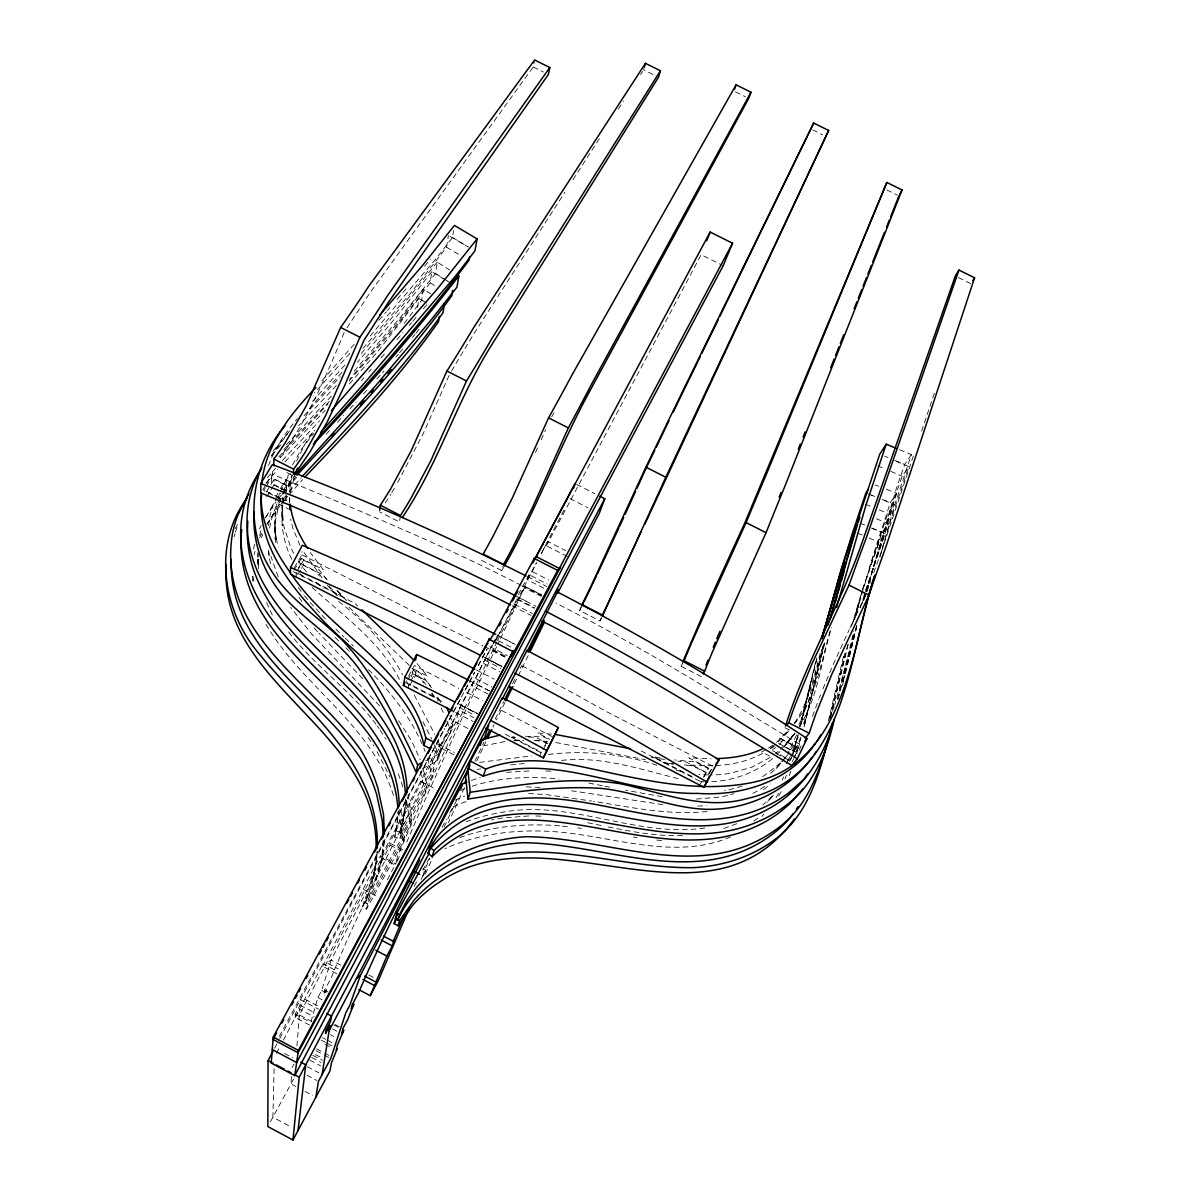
<?xml version="1.0" encoding="UTF-8"?>
<svg xmlns="http://www.w3.org/2000/svg" width="1200" height="1200" viewBox="0 0 1200 1200"><rect width="100%" height="100%" fill="white"/><g stroke="black" fill="none" stroke-linecap="round" stroke-linejoin="round"><path stroke-width="0.75" stroke-dasharray="5 3.75" d="M289.485 501.795L289.62 497.46M289.95 492.765L290.1 487.05L271.65 477.585L271.62 483.36L284.955 490.2M266.61 483.51L272.355 474.18L272.385 469.38M275.46 542.355A115.11 105.51 9.4 0 1 274.785 531.825L275.37 512.235L276.69 504.09M271.23 489.435L273.975 484.95L274.02 479.43L286.62 485.445L286.485 491.37M258.375 568.74L258.105 560.325M383.19 840.255L381.855 857.415M285.915 499.89L285.99 496.71M309.57 1025.085L295.2 1017.48L295.26 1014.195L300.045 1005.12L300.465 999.645L318.42 1009.155M274.11 1068.735L272.91 1117.215L291.72 1127.265M296.07 577.56L296.25 572.505M377.145 851.325C376.035 870.63 371.01 889.74 362.49 907.095L366.54 909.09L403.44 841.41L404.895 835.41L400.425 808.05M298.365 568.035L301.005 563.625L301.23 558.3L323.22 569.61L310.275 552.54M294.24 567.615L301.92 554.79L302.055 551.61M301.575 568.35L303.405 565.29L303.63 560.175L316.32 566.7L326.325 578.715M285.93 499.695L286.17 494.355M275.37 512.235L274.875 522.54A116.325 106.44 9.5 0 0 278.19 547.005M274.8 531.825L275.28 521.625L278.985 504.39M291.72 559.215A110.715 101.22 9.6 0 1 290.175 555.93C282.84 539.94 280.77 522.15 282.27 504.75L282.15 519.12L282.69 497.16M405.675 798.885L403.005 821.22L399.735 832.845L400.89 833.235L432.195 775.935L434.025 769.035L430.41 754.605M406.5 803.37L399.735 832.845L404.835 811.515L402.9 821.685L404.52 814.755L406.86 797.775M282.525 506.88L282.165 525.675M291.495 1076.565L290.94 1083.9L295.62 1086.39M296.97 1045.995L299.745 1009.23L314.085 1016.82M286.29 488.37L286.62 485.445M454.005 754.83L439.23 747.18L439.455 744.735L454.32 752.445M399.315 809.31L394.755 837.21L399.945 838.485L425.31 792.045L427.05 785.37L422.925 767.745M289.53 501.3L289.845 498.165M336.72 973.71L322.68 966.3L322.98 963.765L337.11 971.22M417.615 307.44L418.83 298.575L426.465 303.06M269.52 528.12L272.445 515.22L277.095 504M489.3 690.87L472.86 682.395L459.78 707.625L455.805 722.19A708.87 35.1 -62.6 0 0 417.18 797.1A406.785 23.16 -62.6 0 0 387.15 856.365A204.33 12.75 -62.4 0 0 353.175 926.715A318.285 19.2 -62.6 0 0 330.975 978.42L324.555 990.195L323.955 994.455L326.61 989.595A461.865 27.045 -62.8 0 0 324.54 995.13M409.785 316.17L421.725 300.045L423.255 289.215L430.905 293.82M268.59 525.675L270.03 515.505L273.795 502.53M290.1 487.05L292.14 475.23M253.545 549.15L254.895 542.565M349.14 381.06L394.05 329.025L430.185 282.84L431.82 271.65L445.8 280.14M354.21 371.055L400.59 317.1L435.54 273.525L437.235 262.125L449.625 269.97M400.455 515.52L399.48 521.985L379.485 511.755M362.85 348.465L410.115 293.775L446.58 247.275L448.425 235.44M370.14 336.06L436.86 257.685L452.49 237.48L453.6 230.58M283.26 493.905L288.39 474.465M283.095 503.655L284.22 497.22M394.755 837.21L397.08 824.985L396.84 826.26L397.86 812.01M362.49 907.095L374.955 869.265L372.24 880.185L372.72 878.355A130.29 125.265 -9.8 0 0 377.25 851.55M408.06 794.265L411.975 819.06L410.43 825.27L367.515 903.96L365.28 902.655C369.825 887.16 380.055 873.3 382.155 856.74L379.68 867.225L380.685 863.25M408.285 688.26L409.155 683.82L438.42 698.955L437.355 703.305M347.01 327.78L369.555 293.4L533.235 67.005L534.285 61.755M411.225 676.86L413.88 669.12L427.605 676.2L415.71 662.01M366.54 909.09L368.61 898.5L411.975 819.06M410.07 685.08L415.41 675.54L416.34 671.04L420.645 673.26L431.46 687.66M290.505 491.91L294.54 475.995M837.45 699.465L853.92 630.75M829.905 717.045L844.845 653.355M838.17 699.18L854.265 631.725M800.25 726.63L816.24 659.025M811.2 680.955L800.52 725.565M828.465 720.765L843.495 656.37M400.89 833.235L402.39 826.89L434.025 769.035M399.945 838.485L401.415 832.275L396.18 830.985M830.475 717.6L847.785 644.685M801.405 723.555L816.825 659.31M843.21 681.525L856.23 627.825M396.585 860.505L397.68 855.93A620.535 32.88 -63.1 0 1 429.63 783.6L460.83 715.98L496.86 641.94M824.295 644.37L804.12 726.975M823.11 646.155L804.015 726.705M824.235 643.08L803.88 726.705M848.31 644.16L830.46 717.225M842.415 685.635L844.95 675.225M845.385 673.455L856.59 627.3M816.855 657.855L799.47 726.525C818.34 696.84 821.265 660.6 831.555 627.675M259.68 535.56L261.33 528.87M837.915 698.745L856.875 625.8M824.67 642.96L811.02 698.58L802.965 726.21M254.145 554.64L255.015 551.295M792.84 755.385L798.015 735.6M798.255 748.725L800.91 738.555M283.38 1040.175L306.09 996.42A10.8 0.765 -62 0 1 306.63 995.175A12.03 0.855 -62 0 1 307.56 993.15L322.98 963.765M820.245 653.07C813.915 676.89 808.92 702.06 794.67 722.715M822.75 646.56L808.125 702.33L799.005 724.815M422.415 768.72L436.8 761.22L438.72 754.02L450.825 731.895L452.91 724.305L449.82 715.095M452.91 724.305L441.075 745.905L439.11 753.285L433.095 750.165M854.43 619.755L873.015 555.915L890.355 502.53L896.745 493.32L885.21 488.835M436.8 761.22L439.68 755.97L441.615 748.71L437.88 740.79M798.105 734.61L792.135 755.16M855.765 615.69L860.61 597.81M864.375 598.425L879.3 547.155L896.745 493.32M856.815 625.17L834.72 704.865M830.205 630.645C821.025 662.115 816.39 696.735 794.985 722.94M864.375 598.71L892.335 504.045L902.235 476.25L908.865 466.605L895.62 460.95M880.155 555.855L895.02 504.015L911.385 454.635L899.625 449.76M863.745 600.315L896.265 488.745L904.665 464.505L911.385 454.635M285.12 494.01L292.17 474.93M310.98 1021.965L317.835 997.545L321.72 990.48L331.14 960.09L390.135 845.13L389.58 842.955L459.18 710.055L473.91 717.675M862.065 603.81L865.02 593.325M481.59 560.295L501.795 570.63L503.535 564.48M644.535 66.615L643.605 69.87L653.55 74.79M853.17 622.185L862.215 591.15M278.25 497.895L279.555 493.32M851.535 626.085L861.96 591.09M860.43 607.665L865.125 591.78M488.265 694.17L471.9 685.725L472.86 682.395M879.84 557.385L889.695 523.335L908.865 466.605M471.9 685.725L486.78 655.89A67.395 4.62 -62.7 0 1 488.865 651.975L492.195 645.735M492.315 645L485.49 658.275L500.265 665.895M863.865 599.07L865.92 592.11M866.43 590.37L875.175 560.805L894.18 504.465L881.205 499.14M422.88 875.985L424.635 870.03A621.015 25.41 -63 0 1 429.81 858.54M513.795 643.74L497.37 635.28L496.11 639.48L514.515 604.35L516.57 598.59L534.615 607.83M543.735 588.135L527.43 579.795L529.005 574.665L547.05 583.905M796.755 753.63L797.76 750.36M375.915 880.455L382.29 856.08L384.39 839.475C382.65 861.585 376.8 883.575 365.28 902.655M862.74 589.44L882.105 532.35L888.24 523.68L876.315 518.715M865.545 591.6L888.24 523.68M800.7 738.615L794.295 757.965M790.605 760.02L791.625 756.78M541.2 594.735L525.015 586.44L541.29 594.57M862.515 589.365L879.045 542.34L885.09 533.85L871.65 528.09M865.68 590.025L885.09 533.85M868.995 569.34L887.88 513.465L894.18 504.465M567.345 556.425L546.375 545.73L547.785 541.5L565.62 550.605M881.325 551.955L913.335 456.03M921.63 431.175L934.68 392.085M866.94 591.705L870.825 580.515M800.805 737.19L794.4 752.58M322.68 966.3L365.145 885.405A18.45 1.305 -62.3 0 1 366.165 883.14L366.435 882.54A13.215 0.93 -62.3 0 1 367.71 879.9L380.4 855.87L395.955 864.015M797.505 737.55L790.8 755.025M812.55 716.325L814.92 709.725M268.545 465.66C274.665 448.185 285.42 432.795 297.285 418.74M873.69 572.55L880.725 553.53M261.39 537.81L262.65 534.36M785.085 778.755L786.39 775.245M789.135 775.86L790.86 771.21M815.565 708.015L818.775 699.45M393.84 864.375L380.58 857.43L422.49 777.78A18.24 1.29 -62.5 0 1 424.215 773.985A16.17 1.14 -62.5 0 1 425.58 771.165L439.455 744.735M819.36 697.95L820.56 694.935M601.545 617.745L600.045 620.94L579.705 610.53L582.03 604.65M829.155 719.265L834.195 706.545M495.6 641.19L534.84 566.415A11.37 0.795 -63 0 1 536.055 563.88L536.715 562.545M701.43 676.635L681.045 666.195L682.395 662.91M822.93 688.89L832.485 666.135M279.42 502.875L282.9 494.505M796.605 734.985L787.77 753.6M280.26 491.64L287.985 475.95M344.19 332.475C326.16 375.675 307.98 419.445 280.08 457.41M539.67 756.225L541.365 752.205L511.905 736.965L516.945 736.59M525.48 736.26L543.885 736.935L548.235 739.185L546.495 743.28L542.175 741.045L535.29 740.595M600.045 620.94L601.29 618.045M296.55 461.085L305.235 443.565L314.7 430.125M387.51 879.75L399.285 856.41A507.09 27.54 -63 0 0 397.125 861.465M439.23 747.18L477.735 674.04A23.79 1.665 -62.7 0 1 480.48 668.25L481.935 665.325A33.375 2.325 -62.7 0 1 484.545 660.21L485.655 658.065M449.055 375.495L423.42 433.17L397.125 483.63M541.395 596.325A688.95 422.265 30 0 0 524.445 587.775L498.105 643.785M541.2 439.725L545.595 429.87M833.19 664.56L849.21 629.64M535.53 452.46L539.04 444.585M790.14 756.48L786.345 763.71M464.415 787.65L455.835 806.385A771.36 29.775 -63.2 0 0 448.41 822.66M476.805 760.98L485.85 741.855M474.93 761.1L481.425 747.465M782.22 780.045L783.705 776.94M792.18 761.835L793.65 758.745M794.385 757.2L798.06 749.46M798.975 750.42L801.36 745.41C720.465 696.525 640.29 645.885 555.825 603.045M849.945 628.095L855.09 617.325M786.465 763.83L790.29 755.82M793.5 751.86L795.81 747.03L783.045 740.025L780.66 741.945M482.73 744.735L484.05 741.99M855.855 615.735L865.83 594.9M496.665 646.725L472.86 695.34A223.695 13.77 -62.8 0 0 464.145 713.595L428.475 792.15A770.79 38.535 -63.3 0 0 406.11 843.69M266.055 517.08L274.41 502.17M266.805 524.58L279.555 503.865M495.105 719.19L503.745 701.64M528.18 655.605L513.645 685.035M579.705 610.53L581.265 607.365M497.625 640.395L524.445 587.775M703.185 777.33L708.3 768.57L695.28 761.865L674.625 759.945M704.295 776.73L708.3 768.57M709.005 774.18L711.315 769.47L688.77 757.86L711.06 758.805M512.61 683.67L514.995 678.855M504.99 702.435L501.24 709.995A223.875 10.635 -62.8 0 0 496.425 719.88M292.44 464.91L301.77 448.71L313.845 433.245M259.635 537.6L262.71 531.48M259.56 528.75L261.105 525.66M235.14 528.81L238.125 522.915M275.715 497.49L277.935 493.11M277.83 502.56L282.03 495.105M529.005 574.665L517.125 596.76L535.935 606.345M520.275 668.355L521.685 665.655M493.155 643.38L497.37 635.28M527.43 579.795L536.13 563.235M541.335 553.29L564.795 508.56M544.8 745.695L548.235 739.185M543.075 749.76L545.64 744.9M274.62 1048.23L278.925 1040.13M279.78 1038.51L444.795 728.4M445.68 726.75L461.52 696.975M465.03 690.36L474.72 672.165L445.5 726.645M478.23 665.55L487.035 649.02M276.42 1053.255L279.9 1046.715M546.375 545.73L701.16 254.715L723.18 265.695M542.97 550.455L547.125 542.715M279.33 1036.41L444.615 728.295M478.215 665.67L487.05 649.2M493.065 644.115L495.66 639.285L512.445 647.88M798.285 737.49L788.1 754.32M441.99 827.475L446.31 819.435M449.775 813L452.385 808.185M414.165 886.38L417.645 879.915M422.88 870.21L429.84 857.265M421.005 879.465L425.91 870.345L422.775 868.695M270.375 1121.895L293.61 1078.98M292.185 1067.4L293.955 1064.145M283.71 493.035L294.495 475.785M295.2 1017.48L299.745 1009.23M551.61 417.075L554.055 412.635M501.795 570.63L503.49 567.54M408.48 676.23L414.51 665.49L458.76 688.35M407.85 679.86L413.88 669.12M410.955 680.625L416.34 671.04M681.045 666.195L684.12 660.72M789.405 761.22L791.895 756.9M776.07 797.685L778.71 793.17M778.71 795.96L782.25 789.885M294.135 570.135L301.23 558.3M297.165 570.975L303.63 560.175M297.9 574.485L300.645 569.88M391.785 492.615L395.31 486.765M265.47 487.65L263.7 490.515L281.865 499.845M266.355 486.21L271.65 477.585M266.355 491.94L274.02 479.43M266.655 496.875L270.315 490.92M262.77 489.75L265.65 485.07M266.91 524.1L280.305 505.29M265.11 518.04L276.06 501.81M451.53 371.025L473.055 335.04L564.885 192.255M271.17 456.12L290.76 429.21M385.305 502.935L390.9 494.085M283.02 493.545L295.8 476.475M280.17 488.745L290.49 473.745M572.97 179.715L601.215 135.78M618.375 109.095L623.415 101.25M640.575 74.58L642.6 71.445M782.535 761.235L786.72 755.13M699.195 785.445L701.88 781.62M711.315 769.47L708.48 773.52L686.07 761.985L677.82 761.145M275.295 500.715L280.785 493.125M418.83 298.575L378.195 351.03L347.94 385.665M783.555 747.555L792.9 735.465M794.55 733.845L783.93 746.805L793.29 735.495L786.765 743.925M423.255 289.215L398.625 321.555L349.65 379.155M771.645 797.1L766.74 802.935M795.21 733.065L780.6 749.13M431.82 271.65L395.325 318.18L357.375 362.325M776.475 742.35L788.835 729.735M272.985 451.185L288.96 432.045M404.115 323.43L407.52 319.08M779.655 744.39L783.045 740.025M437.235 262.125L401.955 306.03L361.275 353.445M271.815 455.265L282.42 443.04M412.455 337.455L414.735 334.62M415.875 333.21L419.295 328.95M784.485 758.82L787.59 754.965M424.59 266.265L430.5 258.975M795.81 747.03L792.585 751.02L782.88 746.04M282.99 490.08L294.975 475.62M282.825 499.35L284.955 496.74M289.2 491.52L301.02 477.87M797.67 749.31L795.42 752.07L778.05 743.16M773.445 795.12L767.37 802.17M794.31 723.525L797.61 719.52M778.095 742.05L788.52 730.98M278.28 498.795L281.52 494.88M282.6 493.575L296.73 477.33M281.37 504L287.805 496.215M785.235 734.955L788.76 730.725M409.215 325.455L411.6 322.65M412.785 321.255L416.355 317.04M423.495 308.64L428.25 303.03M395.925 357.015L398.295 354.225M399.48 352.83L403.035 348.645M267.48 477.705L275.43 468.375M387.42 310.53L389.835 307.695M397.095 299.235L407.985 286.515M780.48 763.635L769.905 774.195M772.47 796.17L762.81 804.99M286.44 444.78L331.59 395.805M361.41 380.52L363.87 377.7M368.775 372.045L371.22 369.225M381.03 357.93L384.705 353.7M396.96 339.57L403.095 332.52M354.18 344.25L319.635 383.325M341.955 372.33L307.755 410.265M781.68 761.67L787.035 755.55M776.175 768.51L780.405 763.665M349.905 353.28L314.415 392.925M378.96 320.205L386.22 311.94M344.79 365.07L310.515 403.74M265.95 482.985L277.77 469.62M278.73 456.9L328.17 403.8M363.495 393.96L368.325 388.545M376.8 379.065L384.06 370.935M289.035 494.85L302.595 479.7M283.845 449.475L330.3 400.35M282.465 460.41L319.62 420.87M304.095 415.65L340.275 376.755M326.1 434.325L331.11 428.94M337.38 422.235L343.65 415.515M349.92 408.795L356.175 402.075M761.865 816.435L763.86 814.305M336.315 385.53L298.62 425.625M284.985 461.805L314.655 430.56M280.275 457.515L325.32 410.19M777.465 753.945L779.925 751.65M780.42 762.81L765.42 774.795A117.615 108.435 29.5 0 1 762.285 776.73M763.71 789.705L770.31 783.945M770.505 748.185L774.3 745.11M775.455 753.45L778.11 751.44M772.53 758.55C759.12 769.815 742.635 777 725.445 780.12A111.945 103.125 29.4 0 1 705.555 781.815M775.74 747.42L772.575 749.685M753.765 820.995L758.07 817.965M768.525 748.065L772.59 745.305M774.39 746.31L769.68 749.13L789.675 759.9M770.16 757.47L752.1 767.085L730.545 773.22A113.175 104.07 29.2 0 1 710.43 774.915M765.795 749.625L761.7 751.98L769.68 756.075M425.79 760.74L438.72 754.02M762.6 753.3C747.99 761.475 731.22 764.955 714.63 765.6M730.395 836.955C679.29 858.87 623.1 839.97 570.96 833.34C528.615 827.895 484.215 831.21 444.855 848.64M455.295 800.055L464.64 796.17M453.24 806.58L467.19 801.105M736.755 823.725L720.99 829.515M460.395 790.59L464.76 788.895M459.75 837.585C491.925 826.065 526.74 823.005 560.655 825.93M471.375 780.405L480.42 777.54M472.125 786.24C500.01 777.195 529.92 776.085 558.915 778.965M482.895 745.98L507.315 741.09M477.12 769.47L480.615 768.915M479.49 762.36L531.78 755.895M704.73 828.03C637.44 837.855 572.94 800.46 505.635 811.71A210.57 205.2 52 0 0 490.71 814.5M707.13 811.5C668.94 815.535 630.84 807.315 593.34 801.3M510.78 737.76L517.86 737.265M510.585 764.88L525.18 763.41M506.475 772.35L531.39 770.775M548.325 754.44C585.195 750.06 622.56 753.78 657.795 765.495M514.605 740.61L520.08 740.25M513.99 740.79L523.875 740.37M712.98 765.705L684.225 764.925M682.53 835.515C656.715 836.505 631.14 831.585 605.97 826.44M696.45 799.05L719.58 797.07A116.37 107.46 29.6 0 0 729.06 795.03M697.71 806.085L706.485 805.755M528.75 815.97L503.1 817.965A208.305 203.085 52.8 0 0 491.595 820.02M561.51 760.425C602.19 755.835 641.115 769.605 679.965 779.07M526.275 786.825L540.795 787.5M528.54 737.085L535.68 737.25L547.905 743.565M545.85 771L551.4 771.21M535.875 815.985L542.835 816.27M528.675 793.485L547.035 794.745L591.54 801.03M686.985 765.42L692.655 765.81L705.585 772.47M534.15 740.4L546.78 741.45M662.85 804.645L571.605 790.77M656.775 840.075L662.28 840.57M562.35 826.11L570.795 826.98M551.58 734.115L537.42 732.945L549.72 739.305M673.575 764.07L663.255 762.72M662.97 762.54L673.68 763.935M664.665 759.51L649.275 756.99M633.465 837.075L637.02 837.57M555.75 742.515L645.375 759.675M577.755 827.88L581.34 828.42M662.22 796.71L625.83 790.305M659.82 757.86L653.88 756.87L695.265 778.2M588.855 783.075L602.97 785.835M604.74 786.18L611.79 787.56M587.67 822.72L604.14 826.065M676.29 770.25L684.57 772.14M401.22 826.485L402.39 826.89M875.31 484.995L878.61 486.285M867.51 493.665L874.035 496.2M882.195 499.365L890.355 502.53M871.485 495.15L874.725 496.485M865.53 504.3L870.69 506.415M879.285 509.94L887.88 513.465M860.175 523.23L865.23 525.33M871.98 528.135L882.105 532.35M884.73 456.21L888.06 457.59M894.705 460.35L904.665 464.505M877.665 465.75L884.22 468.555M890.775 471.345L902.235 476.25M857.415 533.07L862.41 535.2M869.055 538.05L879.045 542.34M735.51 91.875L745.41 96.765M812.73 129.945L822.675 134.85M886.83 189.93L897.42 195.165M363.525 901.74L367.62 903.75M533.235 67.005L543.315 72M958.41 277.575L970.845 283.74M521.295 585.375C440.49 543.57 355.95 509.58 272.355 474.18M527.67 576.75L546.75 586.47M522.87 586.17L541.71 595.755M576.69 484.455L594.855 493.68M570 498.63L587.865 507.705M512.085 605.79L531.015 615.435M532.53 571.77L548.7 580.035M286.89 472.545L291.81 475.08M784.905 727.74L791.175 730.95M516.345 599.025L534.39 608.28M779.73 738.15L798.795 747.915M514.515 604.35L532.47 613.56M273.975 484.95L284.925 490.575M266.655 491.4L286.29 500.985L286.08 495.72M776.115 753.585L788.97 760.185M278.49 503.805L288.345 508.875M489.87 646.59L507.27 655.56M493.05 649.695L507.54 657.15M492.72 650.745L507.21 658.2M301.92 554.79L433.245 621.36A756.975 189.015 28.2 0 1 482.955 645.795M712.365 766.11L606.09 711.39L577.47 695.49A756.975 189.015 28.2 0 0 519.825 664.68M485.58 657.945L502.005 666.42A769.425 188.685 28.2 0 0 482.235 656.25M301.005 563.625L322.86 574.875L327.63 580.425M303.405 565.29L316.02 571.785L319.485 576.09M484.605 659.97L501.03 668.43M483.585 663.42L499.935 671.85M299.49 574.185L343.14 596.685L336.075 589.395M293.25 571.62L355.05 603.465L357.765 606.015M641.205 750.99L702.735 782.715M476.43 669.96L494.19 679.11M475.695 678.6L492.015 687.03M466.68 692.445L482.52 700.62M501.54 710.445L552.42 736.725M412.95 673.8L426.585 680.85L430.695 686.505M415.41 675.54L419.7 677.745L423.915 683.025M461.025 705.105L477.48 713.61M460.95 705.39L477.39 713.895M459.78 707.625L474.57 715.275M406.125 682.92L444.48 702.75M505.26 734.205L542.25 753.33M455.655 712.515L473.145 721.575M455.805 722.19L468.675 728.85M436.5 743.535L441.075 745.905M421.005 781.455L435.81 789.15M402.735 849.84L389.58 842.955L299.31 1014.885L311.88 1021.53M390.135 845.13L401.535 851.085M363.585 889.38L377.55 896.7M368.76 974.985L375.285 978.42M340.875 965.235L331.14 960.09L326.715 962.775L338.28 968.88M324.555 990.195L327.81 991.905M321.72 990.48L326.685 993.09M317.835 997.545L322.8 1000.17M305.13 999.3L319.215 1006.74M300.045 1005.12L314.535 1012.785M334.965 1024.425L339.72 1026.93M333.81 1024.95L338.79 1027.575M332.46 1028.85L337.14 1031.325M295.26 1014.195L309.75 1021.89M330.435 1034.76L333.705 1036.485M322.545 1037.67L325.815 1039.41M327.465 1040.265L332.37 1042.875M321.075 1040.085L325.92 1042.65M327.54 1043.505L332.385 1046.07M325.02 1044.315L331.485 1047.75M316.56 1048.845L322.92 1052.22M324.51 1053.06L329.28 1055.595M316.05 1050.705L322.575 1054.17M324.21 1055.04L329.115 1057.635M315.51 1054.605L321.87 1057.98M312.885 1055.355L322.305 1060.35M311.73 1057.515L321.135 1062.51M309.795 1060.14L320.67 1065.915M284.445 1053.45L292.65 1057.8M307.35 1066.74L318.81 1072.83M306.945 1075.245L316.8 1080.48M304.98 1091.37L312.765 1095.525M366.36 897.195L368.61 898.5M450.03 236.37L467.775 246.735M446.58 247.275L460.95 255.675M452.49 237.48L468.525 247.035M421.725 300.045L426.285 302.775M447.345 281.07L452.01 283.905M430.185 282.84L436.335 286.575M435.54 273.525L447.795 281.28M338.61 601.515C364.86 621.18 387.06 645.87 402.63 674.805M316.395 582.345L323.25 588.525M345.345 638.31L353.415 646.08M345.84 647.79L349.83 651.645M335.91 629.205L343.995 637.02M335.175 637.5L340.5 642.645M348.99 607.17L410.985 667.05M346.545 600.585L336.18 589.935M362.85 678.795L318.93 633.225M312.225 587.49C344.325 616.815 381.66 642.39 401.145 682.815M325.455 618.945L310.23 602.505M336.645 595.365L326.94 584.85M368.46 669.6C390.66 692.01 410.67 717.27 423.195 746.43M412.185 668.34L425.97 684.48M314.115 627.96L317.73 631.905M329.205 586.38L337.41 595.38M379.635 705.855L311.22 633.555L290.76 607.455M370.845 717.54C345.105 686.28 311.325 662.535 287.115 629.955M304.485 595.8L309.09 601.155M322.14 578.01L303.225 551.28M372.915 720.285L376.02 724.41M377.04 725.79L379.11 728.535M298.215 587.37L303.45 594.39M298.905 597.45L302.01 601.62M431.955 692.895L435.78 698.76M398.685 720.675L411.615 740.85L420.285 759.915M368.13 737.535L373.785 745.98M431.46 693.6L433.47 696.69M380.085 730.035L385.875 739.125M406.26 680.97L408.975 685.59M377.13 751.74L389.955 777.015M437.37 697.08L438.42 698.955M414.225 695.07L434.88 734.445M438.36 698.115L440.85 702.675M272.28 615.06L265.83 600.855M422.925 721.71L431.535 738.72M265.965 624.285C302.31 686.925 373.47 725.565 394.29 798.21M441.075 707.94L444.735 715.47M299.955 545.265L292.875 528.3L290.61 519.015M434.49 744.99L439.68 755.97M278.175 576.795L270.915 556.29M447.21 721.38L450.825 731.895M423.825 748.095L425.085 751.44M420.315 771.495L425.31 792.045M427.59 758.13L432.195 775.935M398.175 811.095L403.44 841.41M406.56 800.73L410.43 825.27M253.02 576.3L254.28 583.53M380.4 855.87L380.58 857.43M258.285 560.07L258.96 567.09M268.74 551.625L269.115 555.795M252.9 581.235L252.525 575.985L252.705 579.585M282 506.76L283.815 526.29L290.43 546.66A111.915 102.135 9.7 0 0 293.685 553.245M289.545 499.605L289.59 503.175M258.015 559.26L258.105 565.71L258.045 559.92M257.955 553.77L258 557.64M258.015 559.17L258.045 565.26M257.94 552.27L257.955 556.56M708.69 774.9A113.175 104.07 29.2 0 1 698.865 774.285M703.83 781.8A111.945 103.125 29.4 0 1 700.59 781.68M306.63 572.055A111.915 102.135 9.7 0 1 297.21 559.305M302.73 576.825A110.715 101.22 9.6 0 1 300.57 573.915M764.655 786.36A115.17 106.425 30 0 1 750.345 794.7M270.51 563.61A112.695 103.515 8.9 0 1 268.425 548.775M742.215 785.985A117.615 108.435 29.5 0 1 724.515 790.485M733.875 793.665A116.37 107.46 29.6 0 1 730.62 794.61M376.155 855.705A128.91 124.035 -10.3 0 1 371.595 883.935M466.2 821.685A210.57 205.2 52 0 1 489.045 814.875M234.12 536.82A114.525 105.495 6.8 0 1 234.93 533.79M235.425 532.125A114.525 105.495 6.8 0 1 238.335 523.89M398.28 773.88A206.91 197.94 -13.2 0 1 403.14 787.875M515.22 595.62A791.655 209.835 28.1 0 1 526.41 601.275M469.98 680.925A769.47 181.83 28.2 0 1 489.63 691.005M458.16 703.635A769.92 175.515 28.2 0 1 477.81 713.73M497.31 635.25A769.005 194.97 28.2 0 1 515.31 644.46M484.56 646.605A756.975 189.015 28.2 0 1 507 658.035M423.66 875.355A507.48 21.27 -62.9 0 1 425.91 870.345M444.165 827.055A621.015 25.41 -63 0 1 453.915 805.995M454.635 804.435A621.015 25.41 -63 0 1 456.825 799.725M492.96 727.035A223.875 10.635 -62.8 0 1 494.1 724.68M425.415 874.005A771.36 29.775 -63.2 0 1 432.705 857.58M541.185 553.815A51.255 3.495 -63 0 1 542.4 551.52M375.705 862.935L374.055 873.675L375.705 862.935M276.12 539.445L274.86 524.4L276.12 539.445"/><path stroke-width="1.5" d="M272.97 1051.305L268.05 1060.575L267.84 1126.575L292.965 1140L329.985 1070.865L331.41 1063.05L337.215 1048.635L336.315 1050.315L337.275 1045.485L343.755 1030.215L341.82 1033.815L342.885 1028.61L347.805 1019.43A462.24 20.895 -62.8 0 1 353.895 1004.025L351.285 1008.9L352.155 1004.79L358.515 992.955A318.555 14.835 -62.6 0 1 381.54 941.625A204.495 9.855 -62.5 0 1 415.95 871.44A407.1 17.895 -62.6 0 1 446.1 812.16A709.38 27.12 -62.7 0 1 468.585 768.42M273.765 465.825L273.825 459.03A90.09 24.945 -54.3 0 0 285.42 442.47L306.045 406.2L340.65 327.465A447.51 151.485 -56.1 0 0 368.805 286.155L534.63 60L549.825 67.53L548.355 74.49L388.11 302.76L363.87 340.485L344.7 385.44L326.895 422.565L310.14 451.68L294.48 474.495M383.235 836.76L382.26 820.665L376.68 794.565A179.7 171.885 -13.2 0 0 360.525 758.115C316.395 693.375 228.345 648.63 231.27 559.485M384.45 834.18L383.505 814.395L377.85 788.04A181.65 173.61 -12.8 0 0 361.53 751.23C315.57 684.75 223.23 636.975 231.15 543.84A115.71 106.425 6.9 0 1 238.035 514.815L248.865 493.725M290.1 505.5L289.98 509.715L289.8 506.7M495.675 634.425A769.005 194.97 28.2 0 0 449.835 611.7L384.48 581.01L302.31 545.265L290.58 567.45L290.4 574.035L474.81 669.12M293.505 474.225L293.64 469.185A89.82 23.37 -55.1 0 0 304.995 452.52L325.38 416.055L359.925 337.23A446.235 141.81 -56.8 0 0 387.555 295.62L549.825 67.53M261.18 493.125C260.04 522.495 273.9 550.005 290.745 573.18M261.6 495.045C256.785 540.6 286.065 580.515 315.27 612.21C352.635 654.885 410.55 686.4 424.05 745.47L430.08 748.59M488.58 641.31L489.51 638.64L273.24 1037.025L271.2 1063.08L294.795 1075.62L388.47 897.63A18.465 1.08 -62.3 0 1 389.505 895.38L389.79 894.78A13.215 0.765 -62.3 0 1 391.065 892.155L445.59 789.795A18.255 1.065 -62.5 0 1 447.345 786.015A16.185 0.945 -62.5 0 1 448.725 783.195L500.625 685.845A23.805 1.365 -62.7 0 1 503.415 680.07L504.87 677.145A33.39 1.92 -62.7 0 1 507.48 672.03L509.73 667.71A67.44 3.81 -62.7 0 1 511.8 663.78L559.425 574.155A27.39 1.56 -62.9 0 1 561.435 570.195L563.91 565.41A51.3 2.88 -62.9 0 1 565.68 562.065L723.18 265.695L732.54 243.225L710.145 232.065L536.13 556.575L559.365 568.455L732.54 243.225M254.145 511.62C251.58 547.755 267.93 583.74 294.72 607.71C316.335 627.75 341.4 644.505 358.875 668.64C381.45 700.995 399.675 736.215 416.025 772.05L417.705 764.94C396.435 721.125 375.945 675.075 341.7 639.615C318.18 616.875 289.05 599.115 271.44 570.855C242.655 526.17 250.92 465.12 285.135 425.745M226.2 564.42C218.34 684.72 376.605 727.98 376.155 847.29M292.965 1140L299.22 1077.15L604.77 498.72L599.805 496.2M247.77 521.19L247.29 535.17A141.795 129.99 9.4 0 0 252.99 568.065C282.21 657.75 399.72 694.92 405.525 795.24M297.99 1130.61L305.76 1064.775L300.84 1062.165M379.695 510.12L380.325 505.2A90.135 17.775 -57.6 0 0 391.095 488.055L411.18 450.765L446.925 371.07A449.64 108.165 -58.9 0 0 473.34 328.14L645.45 63.345L660.435 70.74L658.515 77.235L491.895 344.55C457.125 399.615 438.81 463.335 402.315 517.545M241.8 529.755L241.35 533.19A139.02 127.71 8.9 0 0 243.15 565.86C262.47 665.595 390.6 704.865 397.86 808.26M294.795 1075.62L298.41 1050.39L513.315 650.88L298.08 1052.76L273.045 1039.47L276.615 1032.9M261.795 483.435C265.395 445.29 290.4 414.105 315.93 387.465M439.38 316.395L438.54 321.645C399.225 377.64 352.185 427.575 305.07 476.955M315.885 1097.19L318.435 1081.35L330.75 1058.505L345.96 1012.425L349.815 1005.315L360.36 975.51L419.445 860.445L419.175 858.435L502.44 697.665M322.095 1074.57L330.015 1025.265L325.515 1033.545L325.86 1030.425L330.645 1021.32L331.485 1016.07L326.58 1013.475M444.39 303.9L442.95 312.825C401.04 371.49 351.24 423.795 302.25 476.475M452.64 290.385L451.71 295.92C405.165 359.85 350.64 417.255 296.97 475.125M469.515 256.995L468.93 260.34C421.455 324.21 367.725 383.1 314.505 442.17M379.77 315.015L422.16 265.95L454.425 225.405L477.09 238.92L474.93 250.86L455.505 276.09L366.81 380.4L321.06 431.925M452.475 710.88L403.305 685.425L404.88 677.1L416.715 654.48A769.47 181.83 28.2 0 1 468.315 680.085M415.62 659.985L416.715 654.48M424.05 745.47L425.835 738C407.565 665.94 330.87 633.45 291.75 574.635M829.605 734.73L832.68 722.37M822.03 638.55L839.55 574.815L852.36 533.4L865.875 493.035L867.915 489.93M358.785 989.64L370.23 995.67L386.85 956.085L392.295 945.915L393.99 939.765L393.21 941.22L383.565 936.15M822.15 638.13L841.83 568.275L852.435 535.545M794.4 818.925C706.2 940.29 548.58 807.69 439.53 882.09A129.45 126.705 45.8 0 0 412.575 905.43L398.085 925.8L394.155 923.595L396.825 913.305L429.27 853.095M828.045 739.98C819.33 774.255 808.455 811.035 780.615 834.9C756.57 855.39 725.25 865.89 693.975 867.63C610.335 869.19 518.895 826.2 441.375 876.51A130.845 127.995 45 0 0 414.15 900.075L399.51 920.64L398.085 925.8M834.3 719.4C827.055 751.56 814.035 784.635 786.645 804.885A142.08 131.325 30.1 0 1 756.885 822.135C652.935 867.24 523.2 761.505 433.935 850.695L432.105 856.725L428.115 853.2L429.9 847.14L433.935 850.695M398.16 913.5L395.415 918.615L397.755 919.71C411.435 881.7 447.54 855.435 485.28 844.02A182.88 178.2 52.1 0 1 525.855 836.715C610.38 837.18 703.125 886.035 779.745 826.74A117.21 108.765 32.3 0 0 800.97 804.51C815.1 784.125 822.66 760.17 829.17 736.5M821.76 638.46L839.655 576.54M821.715 637.74L844.335 563.13M874.875 575.175C847.515 655.17 848.565 776.34 745.23 799.005C703.08 810.345 661.335 792.405 620.595 783.78C570.63 775.8 519.78 784.965 470.28 792.27L468 799.08C512.49 791.97 557.76 785.235 602.91 788.55C637.035 792.51 669.105 807.21 703.545 809.19C745.41 811.215 787.95 791.655 812.19 757.185M828.045 624.825L859.47 515.16L879.75 454.14L886.2 444.165L896.265 448.365M874.68 575.55C850.395 651.09 845.895 767.295 746.775 783.525C690.585 793.185 634.245 777.69 579.585 766.26C548.76 760.005 515.58 756.975 485.745 769.08L470.46 761.145L482.175 739.47L500.115 735.105M832.635 723.63C824.07 757.275 802.995 787.845 773.265 806.115A143.355 132.39 29.6 0 1 741.33 820.095C640.125 849.78 511.575 751.26 430.35 848.835L429.375 848.115L431.19 841.92L462.525 783.84L466.95 782.115M644.535 66.615L645.45 63.345M830.565 618.045L846.78 560.79M835.365 601.98L836.88 596.61M837.9 593.025L840.435 584.085M841.455 580.515L843.99 571.575M836.61 607.47L865.785 505.725L886.2 444.165M430.35 848.835C438.135 828.99 459.225 816.765 477.855 807.975C498.57 799.665 521.13 797.43 543.27 798.045C611.115 800.49 678.585 832.815 746.52 813.735A144.9 133.605 29.5 0 0 778.785 799.62L787.995 793.455L803.85 779.37M847.275 559.005L857.64 523.965M460.92 788.91L462.525 783.84M468 799.08L465.54 776.145L469.935 765.105M470.46 761.145L468.165 768.36L483.27 776.205C554.265 750.765 625.875 794.7 697.785 793.395C742.365 796.485 790.575 781.095 816.03 742.32M480.24 745.41L482.175 739.47M858.21 522.24L859.905 517.035M488.64 725.295L484.755 737.175A709.38 27.12 -62.7 0 0 483.135 740.295M785.49 726.06C805.44 662.475 840.435 605.115 862.17 542.28L955.305 276.045L958.965 270.06L974.58 277.785L885.78 547.23A458.4 86.4 -70.3 0 0 868.95 595.215L831.795 674.295L815.91 713.805A91.755 14.085 -71.3 0 0 809.235 733.26L805.26 738.165M840.18 574.83L844.275 562.485M573.36 488.625L575.04 483.615L532.8 563.01M483.27 776.205L485.745 769.08M958.965 270.06L866.43 537.465A456.24 76.095 -69.6 0 0 849.03 585.12L811.815 664.125L795.66 703.47A91.35 12.42 -70.5 0 0 788.745 722.775L786.825 725.25M557.355 593.13L558.525 589.77L527.19 651.405M734.415 89.505L736.08 84.84L751.005 92.19L748.71 98.385L590.61 389.55C559.155 447.03 536.73 508.965 504.345 566.01M853.035 533.865L854.82 528.825M604.77 498.72L599.235 513.495L557.625 593.16M706.695 240.78L710.145 232.065M683.055 661.275L706.2 607.17L744.69 523.26L886.845 182.445L902.07 189.945L785.19 485.52A456.285 38.745 -67.7 0 0 766.05 532.695L712.29 652.245A91.155 6.33 -68.2 0 0 704.655 671.235L703.035 673.935M798.27 449.235L800.325 444.03M803.085 437.1L805.155 431.88M830.67 367.695L834.12 359.01M835.5 355.545L838.95 346.86M840.33 343.395L843.78 334.725M854.115 308.7L856.875 301.755M858.255 298.29L861.705 289.605M863.085 286.14L866.535 277.455M867.915 273.99L871.365 265.32M872.73 261.84L884.46 232.35M886.53 227.145L889.29 220.2M890.67 216.735L898.935 195.915M705.975 665.07L707.94 660.165M886.845 182.445L765.78 475.725A454.8 28.68 -67 0 0 746.085 522.585L691.98 641.895A90.885 4.695 -67.4 0 0 684.12 660.72L704.655 671.235M713.235 647.19L715.35 642.105M779.115 497.13L781.065 492.45M716.76 638.73L719.955 631.23M644.745 524.31L828.66 130.44L813.66 123.06L719.91 316.215M295.56 472.8L297.555 468.135M393.21 941.22L404.715 914.7M485.88 728.16L543.315 757.875L558.33 727.56A769.47 181.83 28.2 0 0 502.725 697.815M409.275 908.175L378.54 980.145L370.23 995.67M558.33 727.56L543.315 757.875M660.435 70.74L492.375 337.755A449.025 98.46 -59.6 0 1 466.5 380.985L430.815 460.77L410.985 498.24A90 16.2 -58.4 0 1 400.455 515.52L380.325 505.2M751.005 92.19L592.095 383.16A451.125 53.25 -62.4 0 1 568.365 427.905L532.095 508.26L513.12 546.615A90.195 8.745 -61.7 0 1 503.535 564.48L483.18 554.055A90.195 10.35 -61 0 0 493.005 536.325L512.25 498.15L548.565 417.885A451.05 63 -61.7 0 0 572.85 373.455L736.08 84.84M625.125 514.335L635.49 491.565M636.975 488.295L645.93 468.6M640.965 531.885L611.16 596.7A90.57 1.395 -64.9 0 1 602.52 615.135L582.03 604.65A90.435 3.015 -64.1 0 0 590.91 586.365L645.885 467.16A452.73 18.36 -64.3 0 0 667.98 421.44L813.66 123.06M828.66 130.44L687.33 431.205A453.495 8.49 -65 0 1 665.805 477.255L602.31 616.14M619.38 526.86L623.685 517.455M618.675 528.42L597.405 573.96M464.4 783.495L465.93 780.24M542.025 621.12C627.9 664.62 709.53 715.875 791.805 765.495L797.34 758.79L806.985 738.51C726.06 685.125 642.33 636.03 556.275 591.39M487.455 738.495L491.73 729.6M659.895 439.65L669 420.72M592.665 583.875L596.61 575.61M543.78 623.49L530.34 651.21M485.385 739.215L489.45 730.785M654.75 450.33L646.665 467.085M656.22 447.285L659.16 441.165M591.93 585.405L584.37 601.005M673.095 412.29L700.2 356.67M701.835 353.295L718.26 319.59M582.045 605.775L583.605 602.595M504.555 699.975L511.02 686.88M508.74 686.61L703.965 787.29L709.35 776.325M528.21 652.23L544.14 620.52M512.865 686.58L505.8 700.815M703.965 787.29L719.055 759.69L603.315 691.695A769.005 194.97 28.2 0 0 526.755 650.385M487.71 643.095L487.305 643.875M526.935 650.49L502.185 699.33M329.145 1030.68L419.175 858.435M899.715 194.415L902.07 189.945M499.365 625.86L501.12 622.545M506.4 612.63L508.155 609.315M512.565 601.05L517.845 591.12M272.265 1049.595L296.67 1062.555L560.58 567.105L557.61 570.39L521.535 638.115A37.5 2.28 -62.8 0 1 510.435 657.18M537.435 555.285L534.255 558.465L498 626.01A37.47 2.76 -62.8 0 1 489.795 640.29M428.115 853.2L429.855 849.99M394.155 923.595L396.765 918.735M281.955 1023.03L283.74 1019.745M291.75 1004.955L293.52 1001.655M295.305 998.37L297.09 995.085M298.875 991.8L300.645 988.515M305.985 978.645L307.77 975.36M319.35 954L321.12 950.7M322.905 947.415L324.69 944.13M326.46 940.845L328.245 937.56M346.935 903.03L348.72 899.745M350.505 896.46L352.275 893.175M357.63 883.305L359.4 880.02M364.74 870.165L366.525 866.88M374.535 852.075L376.32 848.79M381.66 838.935L383.445 835.635M388.785 825.78L390.555 822.495M402.135 801.12L407.475 791.265M412.815 781.395L414.6 778.11M419.94 768.255L421.725 764.955M427.95 753.45L431.505 746.88M433.29 743.595L438.63 733.725M440.415 730.44L445.755 720.585M451.095 710.715L452.88 707.43M457.32 699.21L462.675 689.34M464.445 686.055L469.785 676.2M471.57 672.915L476.91 663.045M482.25 653.19L486.705 644.97M465.54 776.145L467.67 772.185M261.945 467.34C251.265 484.845 246.405 505.47 247.08 525.885A143.31 131.145 9.5 0 0 252.84 559.095C282.735 650.58 404.355 688.68 407.22 792.195M397.755 919.71C414.06 885.18 446.79 860.67 482.955 849.975A180.9 176.37 52.8 0 1 523.095 842.715C606.45 843.21 699 891.435 774.375 832.755A115.995 107.79 32.5 0 0 793.305 813.615M403.305 685.425L405.03 682.365M246.825 498.54C213.81 542.475 221.925 605.115 253.83 647.25C300.795 707.475 376.545 758.61 377.43 843.075A130.29 125.265 -9.8 0 1 377.385 848.16M817.11 740.925L820.845 734.895M972.72 280.755L974.58 277.785M796.29 809.34L798.045 806.58M804.525 778.395L807.525 773.97M260.925 469.785C249.63 485.685 242.73 504.57 241.08 523.995A140.49 128.85 8.9 0 0 242.895 556.965C262.44 658.95 396.3 698.895 399.3 806.055M715.995 764.025L719.055 759.69M814.275 754.29L816.375 751.38M477.09 238.92L436.83 289.53L331.38 410.64M802.98 788.85L789.27 804.27L781.11 811.245A140.595 130.14 30.2 0 1 751.635 828.33C648.81 873.03 520.38 768.39 432.105 856.725M295.62 474.39L375.615 385.755L430.725 320.43L456.99 287.115L458.91 275.835C413.625 334.695 364.335 390.315 313.335 444.24M804.735 741.27L806.985 738.51M387.855 373.785L391.305 369.645M371.205 392.76L373.575 390.045M380.715 381.915L383.1 379.2M360.315 404.925L364.065 400.89M331.53 435.87L334.05 433.2M356.46 978.48L360.36 975.51M417.705 764.94L422.55 762.42M763.215 748.56C748.65 755.64 732.285 758.205 716.22 758.595M556.305 734.625L630.465 748.755M290.58 567.45L372.705 603.465L438.045 634.29A769.425 188.685 28.2 0 1 480.6 655.425M396.825 913.305L399.195 914.43M526.08 575.94C443.535 534.435 358.935 496.98 272.415 464.595L260.79 483.42L260.865 492.855C344.685 528.615 429.435 562.98 510.51 604.995M548.565 417.885L568.365 427.905M645.885 467.16L665.805 477.24M446.925 371.07L466.5 380.985M746.085 522.585L766.05 532.695M340.65 327.465L359.925 337.23M849.03 585.12L868.95 595.215M534.255 558.465L557.61 570.39M273.825 459.03L293.64 469.185M788.745 722.775L809.235 733.26M488.94 639.21L512.775 651.465M425.835 738L433.455 741.96M415.035 871.875L419.73 874.35M409.875 881.43L413.01 883.08M381.21 940.08L392.295 945.915M375.735 950.235L386.85 956.085M364.68 976.14L376.23 982.215M362.91 979.425L374.475 985.515M273.24 1037.025L298.41 1050.39M268.05 1060.575L272.97 1063.185M276.255 1064.94L284.46 1069.305M287.73 1071.045L291.015 1072.785M294.3 1074.54L299.22 1077.15M395.535 918.405L399.51 920.64M707.475 782.34L591.585 714.435A769.425 188.685 28.2 0 0 514.965 673.095M431.19 841.92L432.18 842.64M361.845 609.825L414.525 660.78M307.635 548.37C298.845 535.035 292.035 520.065 290.13 504.09M446.58 707.415L448.68 712.08M467.775 769.095L470.28 792.27M545.55 611.145A791.385 209.745 28.2 0 1 797.19 758.835M260.88 483.6A791.655 209.835 28.1 0 1 515.22 595.62M404.88 677.1A769.92 175.515 28.2 0 1 454.815 701.94M490.92 720.555A769.92 175.515 28.2 0 1 546.54 750.345M487.755 643.44A37.47 2.76 -62.8 0 1 487.395 643.98"/></g></svg>
